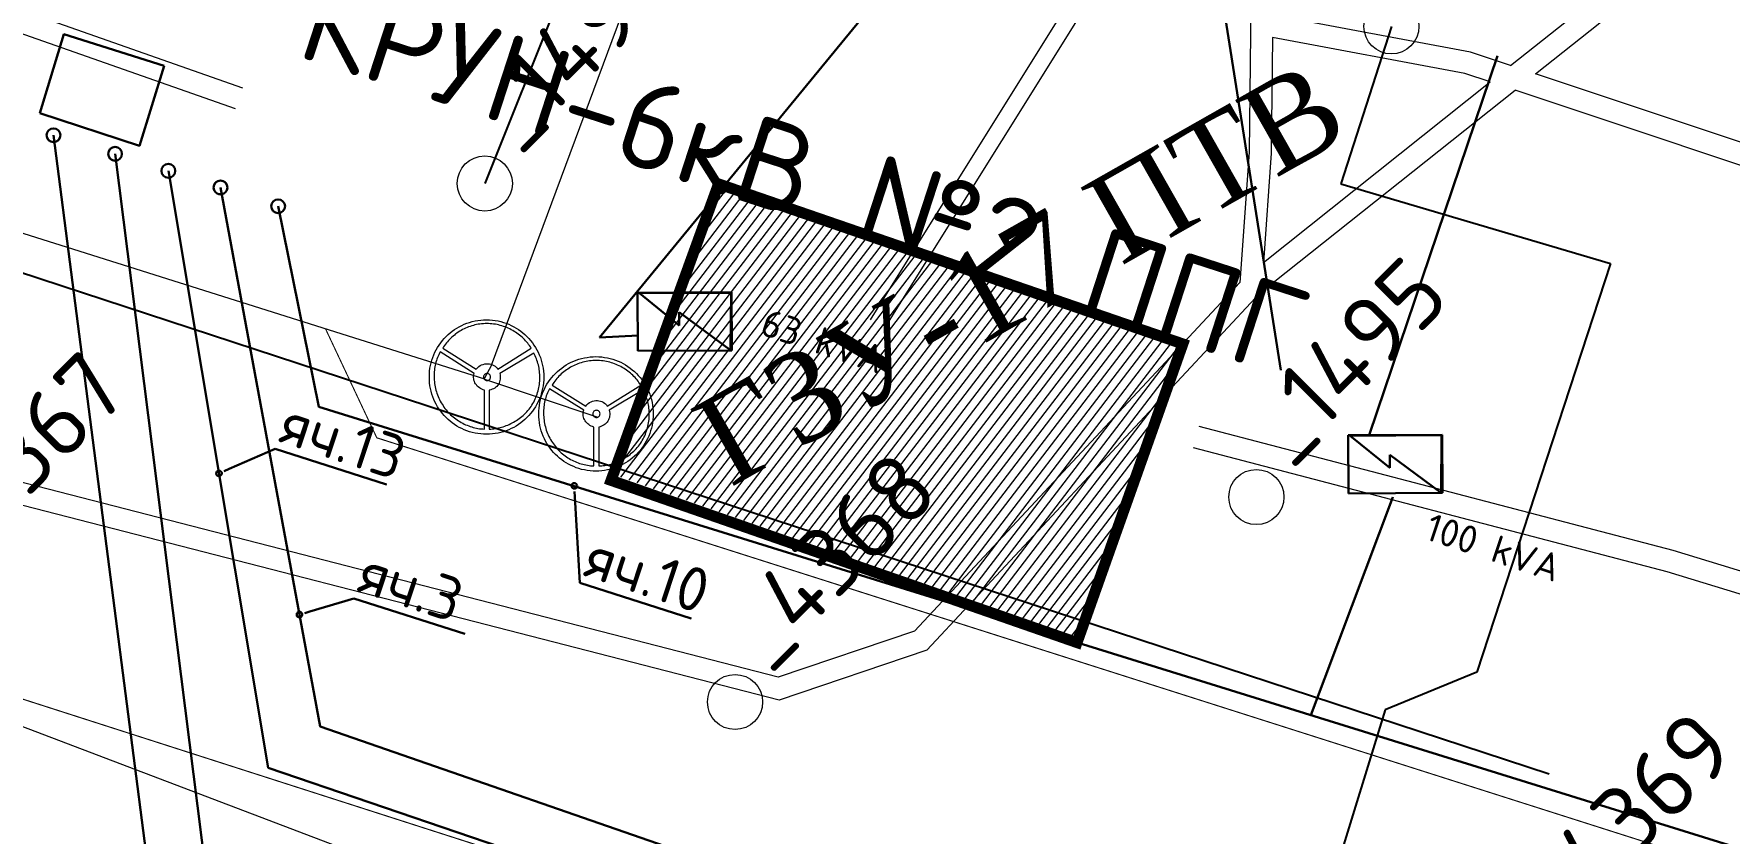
# Model space of a CAD drawing. Header units: millimetres. Extents: x 519 to 9564855, y -810 to 5021775.
# Drawn here: x 9535425 to 9535732.6, y 4998838.5 to 4998983.5 of the extents above; entities that cross this region are included whole.
import ezdxf

# ---------------------------------------------------------------- set-up
doc = ezdxf.new("R2010")
doc.units = ezdxf.units.MM
doc.header["$LTSCALE"] = 2
doc.header["$MEASUREMENT"] = 0
for name, color, linetype in [('COMPOUND', 3, 'Continuous'), ('OilColl&Flowlines', 3, 'Continuous'), ('OLD WELLS(dr.bfr2000)', 24, 'Continuous'), ('ROAD_GROUND', 9, 'Continuous'), ('Скважины на 2015 год', 7, 'Continuous'), ('Сущ. Нефтепровод', 3, 'НЕФТЬ')]:
    doc.layers.add(name, color=color, linetype=linetype)
for name, color, linetype, lineweight in [('SteamInjInfrastructure', 25, 'Continuous', 100), ('Новый водовод', 5, 'g_122_vpr', 30), ('Электро', 1, 'Continuous', 30), ('Электроснаб', 1, 'Continuous', 18), ('Электроснабжене', 1, 'Continuous', 18)]:
    doc.layers.add(name, color=color, linetype=linetype, lineweight=lineweight)
doc.styles.add('92051501$0$STANDARD', font='simplex.shx')
doc.styles.add('Elect', font='isocpeur.ttf')
doc.styles.add('Line_GUGK', font='')
doc.styles.get("Standard").update_dxf_attribs({"font": 'isocpeur.ttf', "width": 0.5})
doc.styles.get('Line_GUGK').set_extended_font_data('Bm431', italic=True)
doc.linetypes.add('g_122_vpr', pattern='A,2,-2,3,-0.6,["Впр",Line_GUGK,S=2,R=0,X=0,Y=-1],-6.4,3,-2,8,-2,8,-2,6', length=45)
doc.linetypes.add('STM_LINE', pattern='A,0.5,-0.2,["S",92051501$0$STANDARD,S=0.1,R=0,X=-0.1,Y=-0.05],-0.05', length=0.75)
doc.linetypes.add('WTR_LINE', pattern='A,0.5,-0.2,["W",92051501$0$STANDARD,S=0.1,R=0,X=-0.1,Y=-0.05],-0.05', length=0.75)
doc.linetypes.add('НЕФТЬ', pattern='A,20,-1.5,[1,MG,S=1,R=0,X=0,Y=-1.3],-3.5', length=25)

msp = doc.modelspace()

# ---------------------------------------------------------------- hatches: boundary and pattern name
at = {"layer": 'Скважины на 2015 год', "linetype": 'ByBlock', "lineweight": 0, "ltscale": 5}
h = msp.add_hatch(dxfattribs=at)
h.set_pattern_fill('ANSI31', color=5, scale=12, angle=7.5725136, style=0)
h.set_pattern_definition([(52.572513574, (751193.7596, -1213805.7003), (-1.19118473032, 0.9116353099), [])])
h.paths.add_polyline_path([(9535530.57543, 4998903.43412), (9535614.54373, 4998873.79825), (9535633.16865, 4998926.56885), (9535549.20035, 4998956.20472)])
h.paths.add_polyline_path([(9535552.02463, 4998891.08226), (9535657.24537, 4998950.78893), (9535640.38517, 4998980.50156), (9535535.16444, 4998920.79489)], flags=9)

# ---------------------------------------------------------------- linework, layer by layer
at = {"color": 5, "linetype": 'WTR_LINE', "lineweight": 0, "ltscale": 20, "const_width": 0.2}
msp.add_lwpolyline([(9536769.45, 4998437.42), (9536673.44, 4998465.42), (9536578.07, 4998495.72), (9536482.23, 4998524.33), (9536386.3, 4998552.62), (9536290.44, 4998581.15), (9536194.88, 4998610.76), (9536099.19, 4998639.91), (9536004.23, 4998671.67), (9535909.25, 4998703.38), (9535814.65, 4998736.46), (9535719.81, 4998768.66), (9535624.2, 4998798.1), (9535528.94, 4998828.78), (9535412.82, 4998866.08), (9535414.24, 4998871.19), (9535344.81, 4998893.18), (9535249.48, 4998923.38), (9535154.26, 4998953.94), (9535059.25, 4998985.18), (9534963.71, 4999014.73), (9534868.6, 4999045.64)], dxfattribs=at)
at = {"layer": 'COMPOUND', "lineweight": 0, "const_width": 2}
msp.add_lwpolyline([(9535633.45718, 4998927.2832), (9535614.2552, 4998873.0839), (9535529.70961, 4998902.51877), (9535549.21157, 4998956.31806), (9535633.45718, 4998927.2832)], dxfattribs=at)
at = {"layer": 'OilColl&Flowlines', "lineweight": 0}
for points in [[(9535508.00149, 4998923.41722), (9535584.85359, 4999130.18261)], [(9535506.78526, 4998920.89249), (9535003.54, 4999079.756)], [(9535507.12389, 4998931.66289), (9535507.12389, 4998931.66289), (9535507.65361, 4998931.65251), (9535508.17295, 4998931.61096), (9535508.69228, 4998931.53825), (9535509.20123, 4998931.45516), (9535509.6998, 4998931.33052), (9535510.18797, 4998931.19549), (9535510.67615, 4998931.02931), (9535511.14355, 4998930.84234), (9535511.60056, 4998930.63461), (9535512.04719, 4998930.4061), (9535512.48343, 4998930.15682), (9535512.90929, 4998929.88677), (9535513.31437, 4998929.59594), (9535513.70907, 4998929.28434), (9535514.08299, 4998928.96235), (9535514.44652, 4998928.61959), (9535514.78928, 4998928.25605), (9535515.12166, 4998927.88213), (9535515.43326, 4998927.48744), (9535515.72409, 4998927.08236), (9535515.99414, 4998926.6565), (9535516.24342, 4998926.22026), (9535516.47193, 4998925.77363), (9535516.69005, 4998925.31661), (9535516.87701, 4998924.83883), (9535517.0432, 4998924.36104), (9535517.17823, 4998923.86247), (9535517.29248, 4998923.36391), (9535517.38596, 4998922.85496), (9535517.45867, 4998922.33563), (9535517.50022, 4998921.80591), (9535517.5106, 4998921.27618), (9535517.5106, 4998921.27618), (9535517.50022, 4998920.73608), (9535517.45867, 4998920.20635), (9535517.38596, 4998919.68702), (9535517.29248, 4998919.17807), (9535517.17823, 4998918.67951), (9535517.0432, 4998918.18094), (9535516.87701, 4998917.69277), (9535516.69005, 4998917.22537), (9535516.47193, 4998916.76835), (9535516.24342, 4998916.32172), (9535515.99414, 4998915.88548), (9535515.72409, 4998915.45963), (9535515.43326, 4998915.05454), (9535515.12166, 4998914.65985), (9535514.78928, 4998914.28593), (9535514.44652, 4998913.92239), (9535514.08299, 4998913.57963), (9535513.70907, 4998913.25764), (9535513.31437, 4998912.94604), (9535512.90929, 4998912.65521), (9535512.48343, 4998912.38516), (9535512.04719, 4998912.13588), (9535511.60056, 4998911.90737), (9535511.14355, 4998911.69964), (9535510.67615, 4998911.51268), (9535510.18797, 4998911.35688), (9535509.6998, 4998911.21146), (9535509.20123, 4998911.09721), (9535508.69228, 4998911.00373), (9535508.17295, 4998910.94141), (9535507.65361, 4998910.89986), (9535507.12389, 4998910.88947), (9535507.12389, 4998910.88947), (9535506.58378, 4998910.89986), (9535506.05406, 4998910.94141), (9535505.53472, 4998911.00373), (9535505.02578, 4998911.09721), (9535504.51683, 4998911.21146), (9535504.02865, 4998911.35688), (9535503.54048, 4998911.51268), (9535503.07307, 4998911.69964), (9535502.60567, 4998911.90737), (9535502.15904, 4998912.13588), (9535501.7228, 4998912.38516), (9535501.30733, 4998912.65521), (9535500.90225, 4998912.94604), (9535500.50756, 4998913.25764), (9535500.13364, 4998913.57963), (9535499.7701, 4998913.92239), (9535499.42734, 4998914.28593), (9535499.09496, 4998914.65985), (9535498.79375, 4998915.05454), (9535498.50292, 4998915.45963), (9535498.23287, 4998915.88548), (9535497.98359, 4998916.32172), (9535497.75508, 4998916.76835), (9535497.54734, 4998917.22537), (9535497.36038, 4998917.69277), (9535497.20458, 4998918.18094), (9535497.05917, 4998918.67951), (9535496.94492, 4998919.17807), (9535496.85143, 4998919.68702), (9535496.78911, 4998920.20635), (9535496.74757, 4998920.73608), (9535496.73718, 4998921.27618), (9535496.73718, 4998921.27618), (9535496.74757, 4998921.80591), (9535496.78911, 4998922.33563), (9535496.85143, 4998922.85496), (9535496.94492, 4998923.36391), (9535497.05917, 4998923.86247), (9535497.20458, 4998924.36104), (9535497.36038, 4998924.83883), (9535497.54734, 4998925.31661), (9535497.75508, 4998925.77363), (9535497.98359, 4998926.22026), (9535498.23287, 4998926.6565), (9535498.50292, 4998927.08236), (9535498.79375, 4998927.48744), (9535499.09496, 4998927.88213), (9535499.42734, 4998928.25605), (9535499.7701, 4998928.61959), (9535500.13364, 4998928.96235), (9535500.50756, 4998929.28434), (9535500.90225, 4998929.59594), (9535501.30733, 4998929.88677), (9535501.7228, 4998930.15682), (9535502.15904, 4998930.4061), (9535502.60567, 4998930.63461), (9535503.07307, 4998930.84234), (9535503.54048, 4998931.02931), (9535504.02865, 4998931.19549), (9535504.51683, 4998931.33052), (9535505.02578, 4998931.45516), (9535505.53472, 4998931.53825), (9535506.05406, 4998931.61096), (9535506.58378, 4998931.65251), (9535507.12389, 4998931.66289)], [(9535505.25428, 4998922.69916), (9535505.25428, 4998922.69916), (9535505.46202, 4998922.94844), (9535505.70091, 4998923.16657), (9535505.96058, 4998923.34314), (9535506.22025, 4998923.47817), (9535506.50069, 4998923.57165), (9535506.79152, 4998923.64435), (9535507.08234, 4998923.67551), (9535507.37317, 4998923.67551), (9535507.65361, 4998923.64435), (9535507.93405, 4998923.58203), (9535508.19372, 4998923.49894), (9535508.43262, 4998923.38469), (9535508.66112, 4998923.24966), (9535508.84809, 4998923.08347), (9535509.01427, 4998922.9069), (9535509.1493, 4998922.69916), (9535515.23591, 4998926.51109), (9535515.23591, 4998926.51109), (9535515.0905, 4998926.74998), (9535514.92431, 4998926.97849), (9535514.75812, 4998927.207), (9535514.58155, 4998927.4355), (9535514.39459, 4998927.65362), (9535514.20763, 4998927.87175), (9535513.99989, 4998928.07948), (9535513.79216, 4998928.28721), (9535513.57404, 4998928.48456), (9535513.35592, 4998928.68191), (9535513.11702, 4998928.86887), (9535512.87813, 4998929.04544), (9535512.63923, 4998929.22202), (9535512.38995, 4998929.3882), (9535512.13029, 4998929.55439), (9535511.87062, 4998929.69981), (9535511.60056, 4998929.84522), (9535511.33051, 4998929.99063), (9535511.05007, 4998930.11527), (9535510.76963, 4998930.23992), (9535510.48919, 4998930.35417), (9535510.19836, 4998930.45804), (9535509.90753, 4998930.55152), (9535509.6167, 4998930.63461), (9535509.31549, 4998930.7177), (9535509.01427, 4998930.78002), (9535508.71306, 4998930.84234), (9535508.40146, 4998930.89428), (9535508.10024, 4998930.92544), (9535507.78864, 4998930.9566), (9535507.47704, 4998930.96698), (9535507.16544, 4998930.97737), (9535507.16544, 4998930.97737), (9535506.85384, 4998930.96698), (9535506.54224, 4998930.9566), (9535506.23063, 4998930.92544), (9535505.91903, 4998930.89428), (9535505.61782, 4998930.84234), (9535505.3166, 4998930.79041), (9535505.01539, 4998930.72809), (9535504.72456, 4998930.65538), (9535504.42335, 4998930.5619), (9535504.14291, 4998930.46842), (9535503.85208, 4998930.37494), (9535503.57164, 4998930.26069), (9535503.30158, 4998930.13605), (9535503.03153, 4998930.01141), (9535502.76147, 4998929.87638), (9535502.50181, 4998929.73097), (9535502.24214, 4998929.58555), (9535501.99286, 4998929.41937), (9535501.74358, 4998929.25318), (9535501.50468, 4998929.08699), (9535501.27617, 4998928.90003), (9535501.04767, 4998928.71307), (9535500.82954, 4998928.52611), (9535500.61142, 4998928.31837), (9535500.40369, 4998928.11064), (9535500.20634, 4998927.90291), (9535500.01938, 4998927.68478), (9535499.83242, 4998927.45628), (9535499.65585, 4998927.22777), (9535499.47927, 4998926.99926), (9535499.32347, 4998926.76037), (9535499.16767, 4998926.51109), (9535505.25428, 4998922.69916)], [(9535506.71881, 4998918.88724), (9535506.71881, 4998918.88724), (9535506.47992, 4998918.97033), (9535506.25141, 4998919.06381), (9535506.0229, 4998919.18846), (9535505.81517, 4998919.32348), (9535505.61782, 4998919.47928), (9535505.44124, 4998919.64547), (9535505.27506, 4998919.83243), (9535505.14003, 4998920.02978), (9535505.01539, 4998920.23751), (9535504.91152, 4998920.45563), (9535504.83882, 4998920.68414), (9535504.78688, 4998920.92304), (9535504.76611, 4998921.17232), (9535504.77649, 4998921.4216), (9535504.81804, 4998921.67088), (9535504.89075, 4998921.93055), (9535498.68988, 4998925.82556), (9535498.68988, 4998925.82556), (9535498.55486, 4998925.57628), (9535498.43021, 4998925.327), (9535498.31596, 4998925.06733), (9535498.21209, 4998924.80767), (9535498.10823, 4998924.53761), (9535498.01475, 4998924.25717), (9535497.93165, 4998923.98712), (9535497.85895, 4998923.69629), (9535497.79663, 4998923.41585), (9535497.74469, 4998923.12502), (9535497.69276, 4998922.83419), (9535497.6616, 4998922.54336), (9535497.63044, 4998922.24215), (9535497.60966, 4998921.94093), (9535497.59928, 4998921.63972), (9535497.59928, 4998921.3385), (9535497.60966, 4998921.03729), (9535497.63044, 4998920.73608), (9535497.65121, 4998920.42447), (9535497.69276, 4998920.12326), (9535497.73431, 4998919.82204), (9535497.79663, 4998919.52083), (9535497.85895, 4998919.21962), (9535497.93165, 4998918.9184), (9535498.01475, 4998918.61719), (9535498.10823, 4998918.32636), (9535498.21209, 4998918.03553), (9535498.32635, 4998917.7447), (9535498.45099, 4998917.45387), (9535498.58602, 4998917.17343), (9535498.73143, 4998916.89299), (9535498.88723, 4998916.61255), (9535498.88723, 4998916.61255), (9535499.04303, 4998916.3425), (9535499.2196, 4998916.08283), (9535499.38579, 4998915.82316), (9535499.57275, 4998915.57388), (9535499.7701, 4998915.33499), (9535499.96745, 4998915.09609), (9535500.1648, 4998914.86758), (9535500.38292, 4998914.64946), (9535500.59065, 4998914.44173), (9535500.81916, 4998914.23399), (9535501.04767, 4998914.03665), (9535501.28656, 4998913.84969), (9535501.52545, 4998913.66273), (9535501.76435, 4998913.49654), (9535502.01363, 4998913.33035), (9535502.2733, 4998913.17455), (9535502.52258, 4998913.01875), (9535502.79263, 4998912.88372), (9535503.0523, 4998912.74869), (9535503.32236, 4998912.62405), (9535503.59241, 4998912.5098), (9535503.87285, 4998912.40593), (9535504.14291, 4998912.30207), (9535504.42335, 4998912.21897), (9535504.71417, 4998912.13588), (9535504.99462, 4998912.06317), (9535505.27506, 4998912.00085), (9535505.56588, 4998911.94892), (9535505.85671, 4998911.89698), (9535506.13715, 4998911.86582), (9535506.42798, 4998911.84505), (9535506.71881, 4998911.82428), (9535506.71881, 4998918.88724)], [(9535508.00149, 4998923.41722), (9535506.66908, 4998920.92917)], [(9535509.51283, 4998921.93055), (9535509.51283, 4998921.93055), (9535509.57516, 4998921.66049), (9535509.60632, 4998921.39044), (9535509.60632, 4998921.13077), (9535509.58554, 4998920.88149), (9535509.544, 4998920.63221), (9535509.48167, 4998920.39331), (9535509.38819, 4998920.17519), (9535509.28433, 4998919.96746), (9535509.1493, 4998919.77011), (9535508.98311, 4998919.58315), (9535508.80654, 4998919.42735), (9535508.60919, 4998919.27155), (9535508.39107, 4998919.14691), (9535508.15218, 4998919.04304), (9535507.89251, 4998918.94956), (9535507.61207, 4998918.88724), (9535507.61207, 4998911.82428), (9535507.61207, 4998911.82428), (9535507.89251, 4998911.83466), (9535508.17295, 4998911.85544), (9535508.45339, 4998911.8866), (9535508.73383, 4998911.92814), (9535509.01427, 4998911.98008), (9535509.29471, 4998912.03201), (9535509.57516, 4998912.10472), (9535509.8556, 4998912.17743), (9535510.13604, 4998912.26052), (9535510.41648, 4998912.354), (9535510.69692, 4998912.45787), (9535510.96697, 4998912.56173), (9535511.23703, 4998912.68637), (9535511.50708, 4998912.81101), (9535511.77714, 4998912.94604), (9535512.03681, 4998913.09146), (9535512.29647, 4998913.23687), (9535512.55614, 4998913.40306), (9535512.80542, 4998913.56924), (9535513.0547, 4998913.74582), (9535513.2936, 4998913.92239), (9535513.53249, 4998914.11974), (9535513.761, 4998914.31709), (9535513.98951, 4998914.52482), (9535514.20763, 4998914.73256), (9535514.41536, 4998914.96106), (9535514.6231, 4998915.18957), (9535514.82044, 4998915.42847), (9535515.0074, 4998915.66736), (9535515.19437, 4998915.91664), (9535515.36055, 4998916.17631), (9535515.52674, 4998916.44636), (9535515.52674, 4998916.44636), (9535515.68254, 4998916.7268), (9535515.82795, 4998917.00725), (9535515.96298, 4998917.29807), (9535516.08762, 4998917.57852), (9535516.19149, 4998917.86934), (9535516.29536, 4998918.17056), (9535516.38884, 4998918.46139), (9535516.47193, 4998918.75221), (9535516.54464, 4998919.05343), (9535516.61734, 4998919.35464), (9535516.66928, 4998919.64547), (9535516.71083, 4998919.94669), (9535516.74199, 4998920.2479), (9535516.77315, 4998920.54911), (9535516.78353, 4998920.83994), (9535516.79392, 4998921.14116), (9535516.79392, 4998921.44237), (9535516.77315, 4998921.7332), (9535516.75237, 4998922.02403), (9535516.72121, 4998922.32524), (9535516.69005, 4998922.61607), (9535516.63812, 4998922.89651), (9535516.58618, 4998923.18734), (9535516.51348, 4998923.46778), (9535516.44077, 4998923.74822), (9535516.35768, 4998924.02866), (9535516.2642, 4998924.3091), (9535516.17072, 4998924.57916), (9535516.05646, 4998924.83883), (9535515.94221, 4998925.10888), (9535515.81757, 4998925.36855), (9535515.68254, 4998925.61783), (9535509.51283, 4998921.93055)], [(9535526.97613, 4998924.9727), (9535526.97613, 4998924.9727), (9535527.50586, 4998924.96231), (9535528.02519, 4998924.92077), (9535528.54453, 4998924.84806), (9535529.05348, 4998924.76497), (9535529.55204, 4998924.64033), (9535530.04021, 4998924.5053), (9535530.52839, 4998924.33911), (9535530.99579, 4998924.15215), (9535531.45281, 4998923.94442), (9535531.89944, 4998923.71591), (9535532.33568, 4998923.46663), (9535532.76153, 4998923.19657), (9535533.16661, 4998922.90575), (9535533.56131, 4998922.59414), (9535533.93523, 4998922.27216), (9535534.29877, 4998921.92939), (9535534.64153, 4998921.56586), (9535534.9739, 4998921.19194), (9535535.2855, 4998920.79724), (9535535.57633, 4998920.39216), (9535535.84639, 4998919.96631), (9535536.09567, 4998919.53006), (9535536.32417, 4998919.08344), (9535536.5423, 4998918.62642), (9535536.72926, 4998918.14863), (9535536.89544, 4998917.67084), (9535537.03047, 4998917.17228), (9535537.14472, 4998916.67372), (9535537.2382, 4998916.16477), (9535537.31091, 4998915.64543), (9535537.35246, 4998915.11571), (9535537.36285, 4998914.58599), (9535537.36285, 4998914.58599), (9535537.35246, 4998914.04588), (9535537.31091, 4998913.51616), (9535537.2382, 4998912.99682), (9535537.14472, 4998912.48787), (9535537.03047, 4998911.98931), (9535536.89544, 4998911.49075), (9535536.72926, 4998911.00258), (9535536.5423, 4998910.53517), (9535536.32417, 4998910.07816), (9535536.09567, 4998909.63153), (9535535.84639, 4998909.19529), (9535535.57633, 4998908.76943), (9535535.2855, 4998908.36435), (9535534.9739, 4998907.96966), (9535534.64153, 4998907.59573), (9535534.29877, 4998907.2322), (9535533.93523, 4998906.88944), (9535533.56131, 4998906.56745), (9535533.16661, 4998906.25585), (9535532.76153, 4998905.96502), (9535532.33568, 4998905.69497), (9535531.89944, 4998905.44569), (9535531.45281, 4998905.21718), (9535530.99579, 4998905.00944), (9535530.52839, 4998904.82248), (9535530.04021, 4998904.66668), (9535529.55204, 4998904.52127), (9535529.05348, 4998904.40701), (9535528.54453, 4998904.31353), (9535528.02519, 4998904.25121), (9535527.50586, 4998904.20967), (9535526.97613, 4998904.19928), (9535526.97613, 4998904.19928), (9535526.43603, 4998904.20967), (9535525.9063, 4998904.25121), (9535525.38697, 4998904.31353), (9535524.87802, 4998904.40701), (9535524.36907, 4998904.52127), (9535523.8809, 4998904.66668), (9535523.39272, 4998904.82248), (9535522.92532, 4998905.00944), (9535522.45792, 4998905.21718), (9535522.01129, 4998905.44569), (9535521.57505, 4998905.69497), (9535521.15958, 4998905.96502), (9535520.7545, 4998906.25585), (9535520.3598, 4998906.56745), (9535519.98588, 4998906.88944), (9535519.62234, 4998907.2322), (9535519.27958, 4998907.59573), (9535518.94721, 4998907.96966), (9535518.64599, 4998908.36435), (9535518.35517, 4998908.76943), (9535518.08511, 4998909.19529), (9535517.83583, 4998909.63153), (9535517.60732, 4998910.07816), (9535517.39959, 4998910.53517), (9535517.21263, 4998911.00258), (9535517.05683, 4998911.49075), (9535516.91141, 4998911.98931), (9535516.79716, 4998912.48787), (9535516.70368, 4998912.99682), (9535516.64136, 4998913.51616), (9535516.59981, 4998914.04588), (9535516.58942, 4998914.58599), (9535516.58942, 4998914.58599), (9535516.59981, 4998915.11571), (9535516.64136, 4998915.64543), (9535516.70368, 4998916.16477), (9535516.79716, 4998916.67372), (9535516.91141, 4998917.17228), (9535517.05683, 4998917.67084), (9535517.21263, 4998918.14863), (9535517.39959, 4998918.62642), (9535517.60732, 4998919.08344), (9535517.83583, 4998919.53006), (9535518.08511, 4998919.96631), (9535518.35517, 4998920.39216), (9535518.64599, 4998920.79724), (9535518.94721, 4998921.19194), (9535519.27958, 4998921.56586), (9535519.62234, 4998921.92939), (9535519.98588, 4998922.27216), (9535520.3598, 4998922.59414), (9535520.7545, 4998922.90575), (9535521.15958, 4998923.19657), (9535521.57505, 4998923.46663), (9535522.01129, 4998923.71591), (9535522.45792, 4998923.94442), (9535522.92532, 4998924.15215), (9535523.39272, 4998924.33911), (9535523.8809, 4998924.5053), (9535524.36907, 4998924.64033), (9535524.87802, 4998924.76497), (9535525.38697, 4998924.84806), (9535525.9063, 4998924.92077), (9535526.43603, 4998924.96231), (9535526.97613, 4998924.9727)], [(9535525.10653, 4998916.00897), (9535525.10653, 4998916.00897), (9535525.31426, 4998916.25825), (9535525.55316, 4998916.47637), (9535525.81282, 4998916.65295), (9535526.07249, 4998916.78797), (9535526.35293, 4998916.88145), (9535526.64376, 4998916.95416), (9535526.93459, 4998916.98532), (9535527.22542, 4998916.98532), (9535527.50586, 4998916.95416), (9535527.7863, 4998916.89184), (9535528.04597, 4998916.80875), (9535528.28486, 4998916.69449), (9535528.51337, 4998916.55947), (9535528.70033, 4998916.39328), (9535528.86652, 4998916.2167), (9535529.00154, 4998916.00897), (9535535.08816, 4998919.82089), (9535535.08816, 4998919.82089), (9535534.94274, 4998920.05979), (9535534.77655, 4998920.28829), (9535534.61037, 4998920.5168), (9535534.43379, 4998920.74531), (9535534.24683, 4998920.96343), (9535534.05987, 4998921.18155), (9535533.85214, 4998921.38929), (9535533.6444, 4998921.59702), (9535533.42628, 4998921.79437), (9535533.20816, 4998921.99172), (9535532.96927, 4998922.17868), (9535532.73037, 4998922.35525), (9535532.49148, 4998922.53182), (9535532.2422, 4998922.69801), (9535531.98253, 4998922.8642), (9535531.72286, 4998923.00961), (9535531.45281, 4998923.15503), (9535531.18275, 4998923.30044), (9535530.90231, 4998923.42508), (9535530.62187, 4998923.54972), (9535530.34143, 4998923.66398), (9535530.0506, 4998923.76784), (9535529.75977, 4998923.86132), (9535529.46895, 4998923.94442), (9535529.16773, 4998924.02751), (9535528.86652, 4998924.08983), (9535528.5653, 4998924.15215), (9535528.2537, 4998924.20408), (9535527.95249, 4998924.23524), (9535527.64088, 4998924.2664), (9535527.32928, 4998924.27679), (9535527.01768, 4998924.28718), (9535527.01768, 4998924.28718), (9535526.70608, 4998924.27679), (9535526.39448, 4998924.2664), (9535526.08288, 4998924.23524), (9535525.77128, 4998924.20408), (9535525.47006, 4998924.15215), (9535525.16885, 4998924.10022), (9535524.86763, 4998924.0379), (9535524.5768, 4998923.96519), (9535524.27559, 4998923.87171), (9535523.99515, 4998923.77823), (9535523.70432, 4998923.68475), (9535523.42388, 4998923.5705), (9535523.15383, 4998923.44585), (9535522.88377, 4998923.32121), (9535522.61372, 4998923.18619), (9535522.35405, 4998923.04077), (9535522.09438, 4998922.89536), (9535521.8451, 4998922.72917), (9535521.59582, 4998922.56298), (9535521.35692, 4998922.3968), (9535521.12842, 4998922.20984), (9535520.89991, 4998922.02288), (9535520.68179, 4998921.83591), (9535520.46367, 4998921.62818), (9535520.25593, 4998921.42045), (9535520.05859, 4998921.21271), (9535519.87162, 4998920.99459), (9535519.68466, 4998920.76608), (9535519.50809, 4998920.53758), (9535519.33152, 4998920.30907), (9535519.17572, 4998920.07017), (9535519.01991, 4998919.82089), (9535525.10653, 4998916.00897)], [(9535507.20699, 4998921.93055), (9535507.20699, 4998921.93055), (9535507.07196, 4998921.92016), (9535506.94732, 4998921.87861), (9535506.84345, 4998921.81629), (9535506.73958, 4998921.74359), (9535506.66688, 4998921.63972), (9535506.60456, 4998921.53585), (9535506.56301, 4998921.41121), (9535506.55262, 4998921.27618), (9535506.55262, 4998921.27618), (9535506.56301, 4998921.14116), (9535506.60456, 4998921.0269), (9535506.66688, 4998920.91265), (9535506.73958, 4998920.81917), (9535506.84345, 4998920.73608), (9535506.94732, 4998920.68414), (9535507.07196, 4998920.64259), (9535507.20699, 4998920.63221), (9535507.20699, 4998920.63221), (9535507.34201, 4998920.64259), (9535507.45627, 4998920.68414), (9535507.57052, 4998920.73608), (9535507.664, 4998920.81917), (9535507.74709, 4998920.91265), (9535507.79903, 4998921.0269), (9535507.84057, 4998921.14116), (9535507.85096, 4998921.27618), (9535507.85096, 4998921.27618), (9535507.84057, 4998921.41121), (9535507.79903, 4998921.53585), (9535507.74709, 4998921.63972), (9535507.664, 4998921.74359), (9535507.57052, 4998921.81629), (9535507.45627, 4998921.87861), (9535507.34201, 4998921.92016), (9535507.20699, 4998921.93055)], [(9535506.742, 4998920.907), (9535527.152, 4998914.06)], [(9535526.57105, 4998912.19705), (9535526.57105, 4998912.19705), (9535526.33216, 4998912.28014), (9535526.10365, 4998912.37362), (9535525.87514, 4998912.49826), (9535525.66741, 4998912.63329), (9535525.47006, 4998912.78909), (9535525.29349, 4998912.95528), (9535525.1273, 4998913.14224), (9535524.99227, 4998913.33959), (9535524.86763, 4998913.54732), (9535524.76377, 4998913.76544), (9535524.69106, 4998913.99395), (9535524.63913, 4998914.23284), (9535524.61835, 4998914.48212), (9535524.62874, 4998914.7314), (9535524.67029, 4998914.98069), (9535524.74299, 4998915.24035), (9535518.54213, 4998919.13537), (9535518.54213, 4998919.13537), (9535518.4071, 4998918.88609), (9535518.28246, 4998918.63681), (9535518.1682, 4998918.37714), (9535518.06434, 4998918.11747), (9535517.96047, 4998917.84742), (9535517.86699, 4998917.56698), (9535517.7839, 4998917.29692), (9535517.71119, 4998917.00609), (9535517.64887, 4998916.72565), (9535517.59694, 4998916.43482), (9535517.545, 4998916.144), (9535517.51384, 4998915.85317), (9535517.48268, 4998915.55195), (9535517.46191, 4998915.25074), (9535517.45152, 4998914.94953), (9535517.45152, 4998914.64831), (9535517.46191, 4998914.3471), (9535517.48268, 4998914.04588), (9535517.50345, 4998913.73428), (9535517.545, 4998913.43307), (9535517.58655, 4998913.13185), (9535517.64887, 4998912.83064), (9535517.71119, 4998912.52942), (9535517.7839, 4998912.22821), (9535517.86699, 4998911.92699), (9535517.96047, 4998911.63616), (9535518.06434, 4998911.34534), (9535518.17859, 4998911.05451), (9535518.30323, 4998910.76368), (9535518.43826, 4998910.48324), (9535518.58367, 4998910.2028), (9535518.73947, 4998909.92236), (9535518.73947, 4998909.92236), (9535518.89527, 4998909.6523), (9535519.07185, 4998909.39264), (9535519.23804, 4998909.13297), (9535519.425, 4998908.88369), (9535519.62234, 4998908.64479), (9535519.81969, 4998908.4059), (9535520.01704, 4998908.17739), (9535520.23516, 4998907.95927), (9535520.44289, 4998907.75153), (9535520.6714, 4998907.5438), (9535520.89991, 4998907.34645), (9535521.1388, 4998907.15949), (9535521.3777, 4998906.97253), (9535521.61659, 4998906.80634), (9535521.86587, 4998906.64016), (9535522.12554, 4998906.48436), (9535522.37482, 4998906.32856), (9535522.64488, 4998906.19353), (9535522.90454, 4998906.0585), (9535523.1746, 4998905.93386), (9535523.44465, 4998905.81961), (9535523.72509, 4998905.71574), (9535523.99515, 4998905.61187), (9535524.27559, 4998905.52878), (9535524.56642, 4998905.44569), (9535524.84686, 4998905.37298), (9535525.1273, 4998905.31066), (9535525.41813, 4998905.25872), (9535525.70896, 4998905.20679), (9535525.9894, 4998905.17563), (9535526.28023, 4998905.15486), (9535526.57105, 4998905.13408), (9535526.57105, 4998912.19705)], [(9535529.36508, 4998915.24035), (9535529.36508, 4998915.24035), (9535529.4274, 4998914.9703), (9535529.45856, 4998914.70024), (9535529.45856, 4998914.44058), (9535529.43779, 4998914.1913), (9535529.39624, 4998913.94201), (9535529.33392, 4998913.70312), (9535529.24044, 4998913.485), (9535529.13657, 4998913.27726), (9535529.00154, 4998913.07992), (9535528.83536, 4998912.89296), (9535528.65878, 4998912.73716), (9535528.46143, 4998912.58136), (9535528.24331, 4998912.45671), (9535528.00442, 4998912.35285), (9535527.74475, 4998912.25937), (9535527.46431, 4998912.19705), (9535527.46431, 4998905.13408), (9535527.46431, 4998905.13408), (9535527.74475, 4998905.14447), (9535528.02519, 4998905.16524), (9535528.30563, 4998905.1964), (9535528.58608, 4998905.23795), (9535528.86652, 4998905.28988), (9535529.14696, 4998905.34182), (9535529.4274, 4998905.41453), (9535529.70784, 4998905.48723), (9535529.98828, 4998905.57033), (9535530.26872, 4998905.66381), (9535530.54916, 4998905.76767), (9535530.81922, 4998905.87154), (9535531.08927, 4998905.99618), (9535531.35933, 4998906.12082), (9535531.62938, 4998906.25585), (9535531.88905, 4998906.40126), (9535532.14872, 4998906.54668), (9535532.40838, 4998906.71286), (9535532.65767, 4998906.87905), (9535532.90695, 4998907.05563), (9535533.14584, 4998907.2322), (9535533.38474, 4998907.42955), (9535533.61324, 4998907.62689), (9535533.84175, 4998907.83463), (9535534.05987, 4998908.04236), (9535534.26761, 4998908.27087), (9535534.47534, 4998908.49938), (9535534.67269, 4998908.73827), (9535534.85965, 4998908.97717), (9535535.04661, 4998909.22645), (9535535.2128, 4998909.48612), (9535535.37898, 4998909.75617), (9535535.37898, 4998909.75617), (9535535.53478, 4998910.03661), (9535535.6802, 4998910.31705), (9535535.81523, 4998910.60788), (9535535.93987, 4998910.88832), (9535536.04373, 4998911.17915), (9535536.1476, 4998911.48036), (9535536.24108, 4998911.77119), (9535536.32417, 4998912.06202), (9535536.39688, 4998912.36323), (9535536.46959, 4998912.66445), (9535536.52152, 4998912.95528), (9535536.56307, 4998913.25649), (9535536.59423, 4998913.55771), (9535536.62539, 4998913.85892), (9535536.63578, 4998914.14975), (9535536.64616, 4998914.45096), (9535536.64616, 4998914.75218), (9535536.62539, 4998915.04301), (9535536.60462, 4998915.33383), (9535536.57346, 4998915.63505), (9535536.5423, 4998915.92588), (9535536.49036, 4998916.20632), (9535536.43843, 4998916.49715), (9535536.36572, 4998916.77759), (9535536.29301, 4998917.05803), (9535536.20992, 4998917.33847), (9535536.11644, 4998917.61891), (9535536.02296, 4998917.88896), (9535535.90871, 4998918.14863), (9535535.79445, 4998918.41869), (9535535.66981, 4998918.67835), (9535535.53478, 4998918.92764), (9535529.36508, 4998915.24035)], [(9535527.05923, 4998915.24035), (9535527.05923, 4998915.24035), (9535526.9242, 4998915.22997), (9535526.79956, 4998915.18842), (9535526.69569, 4998915.1261), (9535526.59183, 4998915.05339), (9535526.51912, 4998914.94953), (9535526.4568, 4998914.84566), (9535526.41525, 4998914.72102), (9535526.40487, 4998914.58599), (9535526.40487, 4998914.58599), (9535526.41525, 4998914.45096), (9535526.4568, 4998914.33671), (9535526.51912, 4998914.22246), (9535526.59183, 4998914.12898), (9535526.69569, 4998914.04588), (9535526.79956, 4998913.99395), (9535526.9242, 4998913.9524), (9535527.05923, 4998913.94201), (9535527.05923, 4998913.94201), (9535527.19426, 4998913.9524), (9535527.30851, 4998913.99395), (9535527.42276, 4998914.04588), (9535527.51624, 4998914.12898), (9535527.59934, 4998914.22246), (9535527.65127, 4998914.33671), (9535527.69282, 4998914.45096), (9535527.7032, 4998914.58599), (9535527.7032, 4998914.58599), (9535527.69282, 4998914.72102), (9535527.65127, 4998914.84566), (9535527.59934, 4998914.94953), (9535527.51624, 4998915.05339), (9535527.42276, 4998915.1261), (9535527.30851, 4998915.18842), (9535527.19426, 4998915.22997), (9535527.05923, 4998915.24035)]]:
    msp.add_lwpolyline(points, dxfattribs=at)
at = {"layer": 'OilColl&Flowlines', "lineweight": 0, "ltscale": 50, "const_width": 0.2}
msp.add_lwpolyline([(9535792.34994, 4998754.93432), (9535768.27694, 4998820.66476), (9535487.2065, 4998910.2438), (9535477.8638, 4998930.10062)], dxfattribs=at)
at = {"layer": 'OLD WELLS(dr.bfr2000)', "lineweight": 0}
for centre in [(9535671.3, 4998984.9), (9535506.8, 4998956.4), (9535646.8, 4998899.5), (9535552.2, 4998862.3)]:
    msp.add_circle(centre, 5, dxfattribs=at)
at = {"layer": 'ROAD_GROUND', "lineweight": 0}
for points in [[(9535462.88346, 4998973.70817), (9535308.81316, 4999027.91413), (9535001.51332, 4999123.13877)], [(9535461.55593, 4998969.93489), (9535307.55696, 4999024.11575), (9535000.32936, 4999119.31801)], [(9535646.26867, 4999031.9734), (9535645.50517, 4998962.07505), (9535643.78342, 4998938.40923), (9535584.75288, 4998875.15023), (9535560.02973, 4998866.81422), (9535395.32659, 4998909.18646), (9535292.11457, 4998938.40923), (9535270.71023, 4998959.90055), (9535202.82844, 4998984.68291), (9535142.41937, 4999010.89779), (9535110.37594, 4999024.65244), (9535074.8229, 4999031.47873), (9534975.92394, 4999045.15473)], [(9535647.49697, 4998936.52583), (9535586.98815, 4998871.68266), (9535560.18282, 4998862.64459), (9535394.23689, 4998905.33775), (9535290.0185, 4998934.84546), (9535268.5034, 4998956.44799), (9535201.34508, 4998980.96622), (9535140.83429, 4999007.22524), (9535109.19626, 4999020.80588), (9535074.17138, 4999027.53076), (9534975.37602, 4999041.19243)], [(9535640.40722, 4999033.65487), (9535576.737, 4998931.655)], [(9535643.40662, 4999032.79443), (9535579.28189, 4998930.06644)], [(9535692.93236, 4998977.78644), (9535730.62397, 4999007.77444)], [(9535697.45964, 4998976.27686), (9535735.34603, 4999006.41982)], [(9535692.93236, 4998977.78644), (9535685.62578, 4998980.22276), (9535649.77723, 4998986.96054)], [(9535649.73286, 4998982.89884), (9535649.50358, 4998961.90792), (9535648.06153, 4998942.08656)], [(9535689.19782, 4998974.81519), (9535684.61905, 4998976.34194), (9535649.73286, 4998982.89884)], [(9536550.68935, 4998698.67657), (9536517.14351, 4998714.05618), (9536449.32948, 4998730.99886), (9536389.88939, 4998748.93158), (9536328.89098, 4998772.1192), (9536276.37587, 4998793.86126), (9536234.47213, 4998810.56642), (9536177.53344, 4998820.733), (9536129.81305, 4998844.1662), (9536002.44911, 4998872.74853), (9535936.11277, 4998896.69996), (9535697.45964, 4998976.27686)], [(9535647.49697, 4998936.52583), (9535693.7251, 4998973.3056)], [(9535648.06153, 4998942.08656), (9535689.19782, 4998974.81519)], [(9536549.02233, 4998695.04049), (9536515.81387, 4998710.26542), (9536448.26641, 4998727.1415), (9536388.59947, 4998745.14267), (9536327.41494, 4998768.40104), (9536274.89461, 4998790.14563), (9536233.36867, 4998806.70018), (9536176.27589, 4998816.89428), (9536128.47507, 4998840.36698), (9536001.32751, 4998868.90075), (9535934.84749, 4998892.90535), (9535693.7251, 4998973.3056)], [(9536182.29602, 4998742.13615), (9536100.77349, 4998773.77933), (9536045.68013, 4998792.13204), (9535992.62721, 4998807.42603), (9535925.29081, 4998832.916), (9535865.09628, 4998846.17073), (9535722.41464, 4998889.79375), (9535636.41831, 4998912.30223)], [(9536180.84862, 4998738.4072), (9536099.41689, 4998770.01513), (9536044.49355, 4998788.31122), (9535991.36307, 4998803.62756), (9535924.14664, 4998829.07212), (9535864.07981, 4998842.29872), (9535721.32302, 4998885.94473), (9535635.40548, 4998908.43258)]]:
    msp.add_lwpolyline(points, dxfattribs=at)
at = {"layer": 'SteamInjInfrastructure', "color": 6, "linetype": 'STM_LINE', "lineweight": 0, "ltscale": 15}
msp.add_line((9535516.09845, 4998822.42182, 0), (9535372.90044, 4998876.82705, 0), dxfattribs=at)
at = {"layer": 'Новый водовод', "linetype": 'ByBlock', "lineweight": 25}
for p, q in [((9534890.19479, 4999115.0173), (9535699.90811, 4998849.24147)), ((9535671.3, 4998984.9), (9535662.12276, 4998956.33817)), ((9535662.12276, 4998956.33817), (9535711.03209, 4998941.88558)), ((9535711.03209, 4998941.88558), (9535686.81078, 4998867.74161)), ((9535686.81078, 4998867.74161), (9535670.18095, 4998860.85331)), ((9535670.18095, 4998860.85331), (9535648.54946, 4998790.60237))]:
    msp.add_line(p, q, dxfattribs=at)
at = {"layer": 'Сущ. Нефтепровод', "linetype": 'ByBlock', "lineweight": 25}
msp.add_line((9535532.57441, 4999020.82895), (9535506.8, 4998956.4), dxfattribs=at)
at = {"layer": 'Электро', "ltscale": 0.05}
for p, q in [((9535651.25998, 4998922.53049), (9535637.95184, 4999007.09327)), ((9535527.62868, 4998928.43705, 0), (9535577.15111, 4998988.78741, 0))]:
    msp.add_line(p, q, dxfattribs=at)
at = {"layer": 'Электро', "ltscale": 25}
for p, q in [((9535430.42951, 4998983.48943), (9535426.03951, 4998969.16943)), ((9535448.61951, 4998977.75943), (9535430.42951, 4998983.48943)), ((9535444.14951, 4998963.23943), (9535448.61951, 4998977.75943)), ((9535426.03951, 4998969.16943), (9535444.14951, 4998963.23943)), ((9535460.39713, 4998904.59064, 11.22693), (9535468.76959, 4998908.21557, 11.22693)), ((9535468.76959, 4998908.21557, 11.22693), (9535488.93681, 4998901.77941, 11.22693)), ((9535523.15601, 4998899.52178, 11.22693), (9535524.05717, 4998883.90122, 11.22693)), ((9535524.05717, 4998883.90122, 11.22693), (9535544.2244, 4998877.46506, 11.22693)), ((9535475.08145, 4998878.73297, 11.22693), (9535483.01516, 4998881.09, 11.22693)), ((9535483.01516, 4998881.09, 11.22693), (9535503.18238, 4998874.65384, 11.22693))]:
    msp.add_line(p, q, dxfattribs=at)
at = {"layer": 'Электро'}
for p, q in [((9535667.32876, 4998910.88556, -0.00006), (9535690.52588, 4998979.54866, -0.00006)), ((9535466.43107, 4998671.17871, -24.49033), (9535428.53951, 4998965.13943)), ((9535476.63763, 4998669.76363, -26.51927), (9535439.71951, 4998961.77943)), ((9535467.50626, 4998850.32393, -11.98212), (9535449.37951, 4998958.68943)), ((9535476.923, 4998857.82365, -83.045), (9535458.83951, 4998955.67943)), ((9535476.69167, 4998915.892, -30.98512), (9535469.29951, 4998952.26943)), ((9535534.52132, 4998936.57067, 0), (9535551.56975, 4998936.67501, 0)), ((9535534.58603, 4998925.99832, 0), (9535534.52132, 4998936.57067, 0)), ((9535551.4725, 4998936.57656, 0), (9535534.8769, 4998936.47499, 0)), ((9535534.8769, 4998936.47499, 0), (9535542.08868, 4998930.64776, 0)), ((9535551.39881, 4998926.1341, 0), (9535551.4725, 4998936.57656, 0)), ((9535551.56975, 4998936.67501, 0), (9535551.63446, 4998926.10266, 0)), ((9535542.08868, 4998930.64776, 0), (9535542.07414, 4998933.02299, 0)), ((9535542.07414, 4998933.02299, 0), (9535551.39881, 4998926.1341, 0)), ((9535534.61994, 4998928.80326, 0), (9535527.62868, 4998928.43705, 0)), ((9535551.63446, 4998926.10266, 0), (9535534.58603, 4998925.99832, 0)), ((9535840.27097, 4998802.85008, 0), (9535476.69167, 4998915.892, -30.98512)), ((9535663.45282, 4998910.70745, 0), (9535680.50125, 4998910.81178, 0)), ((9535663.51752, 4998900.1351, 0), (9535663.45282, 4998910.70745, 0)), ((9535680.404, 4998910.71333, 0), (9535663.8084, 4998910.61177, 0)), ((9535663.8084, 4998910.61177, 0), (9535671.02018, 4998904.78454, 0)), ((9535680.33031, 4998900.27087, 0), (9535680.404, 4998910.71333, 0)), ((9535680.50125, 4998910.81178, 0), (9535680.56595, 4998900.23943, 0)), ((9535459.47944, 4998904.19332, 11.22693), (9535460.39713, 4998904.59064, 11.22693)), ((9535671.02018, 4998904.78454, 0), (9535671.00564, 4998907.15977, 0)), ((9535671.00564, 4998907.15977, 0), (9535680.33031, 4998900.27087, 0)), ((9535523.09841, 4998900.52012, 11.22693), (9535523.15601, 4998899.52178, 11.22693)), ((9535671.53867, 4998899.47768, -0.00006), (9535656.69402, 4998859.92251, -0.00006)), ((9535680.56595, 4998900.23943, 0), (9535663.51752, 4998900.1351, 0)), ((9535474.12286, 4998878.44818, 11.22693), (9535475.08145, 4998878.73297, 11.22693)), ((9535633.48598, 4998803.634), (9535476.923, 4998857.82365, -83.045)), ((9535761.11158, 4998750.44963, -0.00006), (9535467.50626, 4998850.32393, -11.98212))]:
    msp.add_line(p, q, dxfattribs=at)
at = {"layer": 'Электро', "ltscale": 25}
for centre, start, end in [((9535428.53951, 4998965.13943), 0, 180), ((9535428.53951, 4998965.13943), 180, 0), ((9535439.71951, 4998961.77943), 0, 180), ((9535439.71951, 4998961.77943), 180, 0)]:
    msp.add_arc(centre, 1.25, start, end, dxfattribs=at)
at = {"layer": 'Электро'}
for centre, start, end in [((9535449.37951, 4998958.68943), 0.0000001, 180.0000001), ((9535449.37951, 4998958.68943), 180.0000001, 0.0000001), ((9535458.83951, 4998955.67943), 0, 179.9999999), ((9535458.83951, 4998955.67943), 179.9999999, 0), ((9535469.29951, 4998952.26943), 0, 180), ((9535469.29951, 4998952.26943), 180, 0)]:
    msp.add_arc(centre, 1.25, start, end, dxfattribs=at)
for centre, major_axis, start_param, end_param in [((9535458.56176, 4998903.79601, 11.22693), (0.4455, 0.227), 6.22053856, 9.362131213), ((9535458.56176, 4998903.79601, 11.22693), (0.4455, 0.227), 3.078945906, 6.22053856), ((9535523.04082, 4998901.51846, 11.22693), (-0.227, 0.4455), -0.413611753, 2.727980901), ((9535523.04082, 4998901.51846, 11.22693), (-0.227, 0.4455), 2.727980901, 5.869573554), ((9535473.16427, 4998878.16339, 11.22693), (-0.227, 0.4455), 4.529935949, 7.671528603), ((9535473.16427, 4998878.16339, 11.22693), (-0.227, 0.4455), 1.388343296, 4.529935949)]:
    msp.add_ellipse(centre, major_axis=major_axis, ratio=1, start_param=start_param, end_param=end_param, dxfattribs=at)
at = {"layer": 'Электроснаб', "color": 1, "lineweight": 0, "ltscale": 0.05}
for p, q in [((9535651.25998, 4998922.53049), (9535637.95184, 4999007.09327)), ((9535527.62868, 4998928.43705, 0), (9535577.15111, 4998988.78741, 0))]:
    msp.add_line(p, q, dxfattribs=at)
at = {"layer": 'Электроснаб', "color": 1, "lineweight": 0, "ltscale": 25}
for p, q in [((9535430.42951, 4998983.48943), (9535426.03951, 4998969.16943)), ((9535448.61951, 4998977.75943), (9535430.42951, 4998983.48943)), ((9535444.14951, 4998963.23943), (9535448.61951, 4998977.75943)), ((9535426.03951, 4998969.16943), (9535444.14951, 4998963.23943)), ((9535460.39713, 4998904.59064, 11.22693), (9535468.76959, 4998908.21557, 11.22693)), ((9535468.76959, 4998908.21557, 11.22693), (9535488.93681, 4998901.77941, 11.22693)), ((9535523.15601, 4998899.52178, 11.22693), (9535524.05717, 4998883.90122, 11.22693)), ((9535524.05717, 4998883.90122, 11.22693), (9535544.2244, 4998877.46506, 11.22693)), ((9535475.08145, 4998878.73297, 11.22693), (9535483.01516, 4998881.09, 11.22693)), ((9535483.01516, 4998881.09, 11.22693), (9535503.18238, 4998874.65384, 11.22693))]:
    msp.add_line(p, q, dxfattribs=at)
at = {"layer": 'Электроснаб', "color": 1, "lineweight": 0}
for p, q in [((9535667.32876, 4998910.88556, -0.00006), (9535690.52588, 4998979.54866, -0.00006)), ((9535534.52132, 4998936.57067, 0), (9535551.56975, 4998936.67501, 0)), ((9535534.58603, 4998925.99832, 0), (9535534.52132, 4998936.57067, 0)), ((9535551.4725, 4998936.57656, 0), (9535534.8769, 4998936.47499, 0)), ((9535534.8769, 4998936.47499, 0), (9535542.08868, 4998930.64776, 0)), ((9535551.39881, 4998926.1341, 0), (9535551.4725, 4998936.57656, 0)), ((9535551.56975, 4998936.67501, 0), (9535551.63446, 4998926.10266, 0)), ((9535542.08868, 4998930.64776, 0), (9535542.07414, 4998933.02299, 0)), ((9535542.07414, 4998933.02299, 0), (9535551.39881, 4998926.1341, 0)), ((9535534.61994, 4998928.80326, 0), (9535527.62868, 4998928.43705, 0)), ((9535551.63446, 4998926.10266, 0), (9535534.58603, 4998925.99832, 0)), ((9535663.45282, 4998910.70745, 0), (9535680.50125, 4998910.81178, 0)), ((9535663.51752, 4998900.1351, 0), (9535663.45282, 4998910.70745, 0)), ((9535680.404, 4998910.71333, 0), (9535663.8084, 4998910.61177, 0)), ((9535663.8084, 4998910.61177, 0), (9535671.02018, 4998904.78454, 0)), ((9535680.33031, 4998900.27087, 0), (9535680.404, 4998910.71333, 0)), ((9535680.50125, 4998910.81178, 0), (9535680.56595, 4998900.23943, 0)), ((9535459.47944, 4998904.19332, 11.22693), (9535460.39713, 4998904.59064, 11.22693)), ((9535671.02018, 4998904.78454, 0), (9535671.00564, 4998907.15977, 0)), ((9535671.00564, 4998907.15977, 0), (9535680.33031, 4998900.27087, 0)), ((9535523.09841, 4998900.52012, 11.22693), (9535523.15601, 4998899.52178, 11.22693)), ((9535671.53867, 4998899.47768, -0.00006), (9535656.69402, 4998859.92251, -0.00006)), ((9535680.56595, 4998900.23943, 0), (9535663.51752, 4998900.1351, 0)), ((9535474.12286, 4998878.44818, 11.22693), (9535475.08145, 4998878.73297, 11.22693))]:
    msp.add_line(p, q, dxfattribs=at)
at = {"layer": 'Электроснаб', "color": 1, "linetype": 'ByBlock', "lineweight": 0}
for p, q in [((9535466.43107, 4998671.17871, -24.49033), (9535428.53951, 4998965.13943)), ((9535476.63763, 4998669.76363, -26.51927), (9535439.71951, 4998961.77943)), ((9535467.50626, 4998850.32393, -11.98212), (9535449.37951, 4998958.68943)), ((9535476.923, 4998857.82365, -83.045), (9535458.83951, 4998955.67943)), ((9535476.69167, 4998915.892, -30.98512), (9535469.29951, 4998952.26943)), ((9535840.27097, 4998802.85008, 0), (9535476.69167, 4998915.892, -30.98512)), ((9535633.48598, 4998803.634), (9535476.923, 4998857.82365, -83.045)), ((9535761.11158, 4998750.44963, -0.00006), (9535467.50626, 4998850.32393, -11.98212))]:
    msp.add_line(p, q, dxfattribs=at)
at = {"layer": 'Электроснаб', "color": 1, "lineweight": 0, "ltscale": 25}
for centre, start, end in [((9535428.53951, 4998965.13943), 0, 180), ((9535428.53951, 4998965.13943), 180, 0), ((9535439.71951, 4998961.77943), 0, 180), ((9535439.71951, 4998961.77943), 180, 0)]:
    msp.add_arc(centre, 1.25, start, end, dxfattribs=at)
at = {"layer": 'Электроснаб', "color": 1, "linetype": 'ByBlock', "lineweight": 0}
for centre, start, end in [((9535449.37951, 4998958.68943), 0.0000001, 180.0000001), ((9535449.37951, 4998958.68943), 180.0000001, 0.0000001), ((9535458.83951, 4998955.67943), 0, 179.9999999), ((9535458.83951, 4998955.67943), 179.9999999, 0), ((9535469.29951, 4998952.26943), 0, 180), ((9535469.29951, 4998952.26943), 180, 0)]:
    msp.add_arc(centre, 1.25, start, end, dxfattribs=at)
at = {"layer": 'Электроснаб', "color": 1, "lineweight": 0}
for centre, major_axis, start_param, end_param in [((9535458.56176, 4998903.79601, 11.22693), (0.4455, 0.227), 6.22053856, 9.362131213), ((9535458.56176, 4998903.79601, 11.22693), (0.4455, 0.227), 3.078945906, 6.22053856), ((9535523.04082, 4998901.51846, 11.22693), (-0.227, 0.4455), -0.413611753, 2.727980901), ((9535523.04082, 4998901.51846, 11.22693), (-0.227, 0.4455), 2.727980901, 5.869573554), ((9535473.16427, 4998878.16339, 11.22693), (-0.227, 0.4455), 4.529935949, 7.671528603), ((9535473.16427, 4998878.16339, 11.22693), (-0.227, 0.4455), 1.388343296, 4.529935949)]:
    msp.add_ellipse(centre, major_axis=major_axis, ratio=1, start_param=start_param, end_param=end_param, dxfattribs=at)
at = {"layer": 'Электроснабжене', "color": 1, "lineweight": 0, "ltscale": 0.05}
for p, q in [((9535651.25998, 4998922.53049), (9535637.95184, 4999007.09327)), ((9535527.62868, 4998928.43705, 0), (9535577.15111, 4998988.78741, 0))]:
    msp.add_line(p, q, dxfattribs=at)
at = {"layer": 'Электроснабжене', "color": 1, "lineweight": 0, "ltscale": 25}
for p, q in [((9535430.42951, 4998983.48943), (9535426.03951, 4998969.16943)), ((9535448.61951, 4998977.75943), (9535430.42951, 4998983.48943)), ((9535444.14951, 4998963.23943), (9535448.61951, 4998977.75943)), ((9535426.03951, 4998969.16943), (9535444.14951, 4998963.23943)), ((9535460.39713, 4998904.59064, 11.22693), (9535468.76959, 4998908.21557, 11.22693)), ((9535468.76959, 4998908.21557, 11.22693), (9535488.93681, 4998901.77941, 11.22693)), ((9535523.15601, 4998899.52178, 11.22693), (9535524.05717, 4998883.90122, 11.22693)), ((9535524.05717, 4998883.90122, 11.22693), (9535544.2244, 4998877.46506, 11.22693)), ((9535475.08145, 4998878.73297, 11.22693), (9535483.01516, 4998881.09, 11.22693)), ((9535483.01516, 4998881.09, 11.22693), (9535503.18238, 4998874.65384, 11.22693))]:
    msp.add_line(p, q, dxfattribs=at)
at = {"layer": 'Электроснабжене', "color": 1, "lineweight": 0}
for p, q in [((9535667.32876, 4998910.88556, -0.00006), (9535690.52588, 4998979.54866, -0.00006)), ((9535534.52132, 4998936.57067, 0), (9535551.56975, 4998936.67501, 0)), ((9535534.58603, 4998925.99832, 0), (9535534.52132, 4998936.57067, 0)), ((9535551.4725, 4998936.57656, 0), (9535534.8769, 4998936.47499, 0)), ((9535534.8769, 4998936.47499, 0), (9535542.08868, 4998930.64776, 0)), ((9535551.39881, 4998926.1341, 0), (9535551.4725, 4998936.57656, 0)), ((9535551.56975, 4998936.67501, 0), (9535551.63446, 4998926.10266, 0)), ((9535542.08868, 4998930.64776, 0), (9535542.07414, 4998933.02299, 0)), ((9535542.07414, 4998933.02299, 0), (9535551.39881, 4998926.1341, 0)), ((9535534.61994, 4998928.80326, 0), (9535527.62868, 4998928.43705, 0)), ((9535551.63446, 4998926.10266, 0), (9535534.58603, 4998925.99832, 0)), ((9535663.45282, 4998910.70745, 0), (9535680.50125, 4998910.81178, 0)), ((9535663.51752, 4998900.1351, 0), (9535663.45282, 4998910.70745, 0)), ((9535680.404, 4998910.71333, 0), (9535663.8084, 4998910.61177, 0)), ((9535663.8084, 4998910.61177, 0), (9535671.02018, 4998904.78454, 0)), ((9535680.33031, 4998900.27087, 0), (9535680.404, 4998910.71333, 0)), ((9535680.50125, 4998910.81178, 0), (9535680.56595, 4998900.23943, 0)), ((9535459.47944, 4998904.19332, 11.22693), (9535460.39713, 4998904.59064, 11.22693)), ((9535671.02018, 4998904.78454, 0), (9535671.00564, 4998907.15977, 0)), ((9535671.00564, 4998907.15977, 0), (9535680.33031, 4998900.27087, 0)), ((9535523.09841, 4998900.52012, 11.22693), (9535523.15601, 4998899.52178, 11.22693)), ((9535671.53867, 4998899.47768, -0.00006), (9535656.69402, 4998859.92251, -0.00006)), ((9535680.56595, 4998900.23943, 0), (9535663.51752, 4998900.1351, 0)), ((9535474.12286, 4998878.44818, 11.22693), (9535475.08145, 4998878.73297, 11.22693))]:
    msp.add_line(p, q, dxfattribs=at)
at = {"layer": 'Электроснабжене', "color": 1, "linetype": 'ByBlock', "lineweight": 0}
for p, q in [((9535466.43107, 4998671.17871, -24.49033), (9535428.53951, 4998965.13943)), ((9535476.63763, 4998669.76363, -26.51927), (9535439.71951, 4998961.77943)), ((9535467.50626, 4998850.32393, -11.98212), (9535449.37951, 4998958.68943)), ((9535476.923, 4998857.82365, -83.045), (9535458.83951, 4998955.67943)), ((9535476.69167, 4998915.892, -30.98512), (9535469.29951, 4998952.26943)), ((9535840.27097, 4998802.85008, 0), (9535476.69167, 4998915.892, -30.98512)), ((9535633.48598, 4998803.634), (9535476.923, 4998857.82365, -83.045)), ((9535761.11158, 4998750.44963, -0.00006), (9535467.50626, 4998850.32393, -11.98212))]:
    msp.add_line(p, q, dxfattribs=at)
at = {"layer": 'Электроснабжене', "color": 1, "lineweight": 0, "ltscale": 25}
for centre, start, end in [((9535428.53951, 4998965.13943), 0, 180), ((9535428.53951, 4998965.13943), 180, 0), ((9535439.71951, 4998961.77943), 0, 180), ((9535439.71951, 4998961.77943), 180, 0)]:
    msp.add_arc(centre, 1.25, start, end, dxfattribs=at)
at = {"layer": 'Электроснабжене', "color": 1, "linetype": 'ByBlock', "lineweight": 0}
for centre, start, end in [((9535449.37951, 4998958.68943), 0.0000001, 180.0000001), ((9535449.37951, 4998958.68943), 180.0000001, 0.0000001), ((9535458.83951, 4998955.67943), 0, 179.9999999), ((9535458.83951, 4998955.67943), 179.9999999, 0), ((9535469.29951, 4998952.26943), 0, 180), ((9535469.29951, 4998952.26943), 180, 0)]:
    msp.add_arc(centre, 1.25, start, end, dxfattribs=at)
at = {"layer": 'Электроснабжене', "color": 1, "lineweight": 0}
for centre, major_axis, start_param, end_param in [((9535458.56176, 4998903.79601, 11.22693), (0.4455, 0.227), 6.22053856, 9.362131213), ((9535458.56176, 4998903.79601, 11.22693), (0.4455, 0.227), 3.078945906, 6.22053856), ((9535523.04082, 4998901.51846, 11.22693), (-0.227, 0.4455), -0.413611753, 2.727980901), ((9535523.04082, 4998901.51846, 11.22693), (-0.227, 0.4455), 2.727980901, 5.869573554), ((9535473.16427, 4998878.16339, 11.22693), (-0.227, 0.4455), 4.529935949, 7.671528603), ((9535473.16427, 4998878.16339, 11.22693), (-0.227, 0.4455), 1.388343296, 4.529935949)]:
    msp.add_ellipse(centre, major_axis=major_axis, ratio=1, start_param=start_param, end_param=end_param, dxfattribs=at)

# ---------------------------------------------------------------- texts
at = {"layer": 'COMPOUND', "color": 0, "lineweight": 0, "insert": (9535530.32166, 4998938.29913, -0.00006), "char_height": 16, "attachment_point": 1, "rotation": 29.5724029, "style": 'Elect'}
msp.add_mtext('{\\fArial|b0|i0|c0|p34;\\P\\fTimes New Roman|b0|i0|c204|p18;ГЗУ-\\fTimes New Roman|b0|i0|c0|p18;17\\fTimes New Roman|b0|i0|c204|p18; ПТВ}', dxfattribs=at)
at = {"layer": 'OLD WELLS(dr.bfr2000)', "lineweight": 0, "style": 'Elect'}
for s, p in [(' _1494', (9535506.8, 4998956.4)), (' _1495', (9535646.8, 4998899.5)), (' _4367', (9535405.5, 4998880.9)), (' _4368', (9535552.2, 4998862.3)), (' _4369', (9535697, 4998815.4))]:
    msp.add_text(s, height=12.5, rotation=44.9999999, dxfattribs=at).set_placement(p)
at = {"layer": 'Электро'}
for s, height, rotation, p in [('КРУН-6кВ №2 ППГ', 16, 342, (9535472.13944, 4998979.649, -23.96425)), ('100 kVA', 5, 341.691556, (9535677.08888, 4998891.92165, -0.00006))]:
    msp.add_text(s, height=height, rotation=rotation, dxfattribs=at).set_placement(p)
at = {"layer": 'Электро', "ltscale": 0.05}
msp.add_text('63 kVA', height=5, rotation=341.691556, dxfattribs=at).set_placement((9535556.48869, 4998929.03714, -0.00006))
at = {"layer": 'Электро', "ltscale": 25}
for s, p in [('яч.13', (9535469.0769, 4998909.61512, 3.17655)), ('яч.10', (9535524.36449, 4998885.30078, 3.17655)), ('яч.3', (9535483.32247, 4998882.48956, 3.17655))]:
    msp.add_text(s, height=8, rotation=341.6915561, dxfattribs=at).set_placement(p)
at = {"layer": 'Электроснаб', "color": 1, "lineweight": 0, "ltscale": 0.05}
msp.add_text('63 kVA', height=5, rotation=341.691556, dxfattribs=at).set_placement((9535556.48869, 4998929.03714, -0.00006))
at = {"layer": 'Электроснаб', "color": 1, "lineweight": 0, "ltscale": 25}
for s, p in [('яч.13', (9535469.0769, 4998909.61512, 3.17655)), ('яч.10', (9535524.36449, 4998885.30078, 3.17655)), ('яч.3', (9535483.32247, 4998882.48956, 3.17655))]:
    msp.add_text(s, height=8, rotation=341.6915561, dxfattribs=at).set_placement(p)
at = {"layer": 'Электроснаб', "color": 1, "lineweight": 0}
msp.add_text('100 kVA', height=5, rotation=341.691556, dxfattribs=at).set_placement((9535677.08888, 4998891.92165, -0.00006))
at = {"layer": 'Электроснабжене', "color": 1, "lineweight": 0, "ltscale": 0.05}
msp.add_text('63 kVA', height=5, rotation=341.691556, dxfattribs=at).set_placement((9535556.48869, 4998929.03714, -0.00006))
at = {"layer": 'Электроснабжене', "color": 1, "lineweight": 0, "ltscale": 25}
for s, p in [('яч.13', (9535469.0769, 4998909.61512, 3.17655)), ('яч.10', (9535524.36449, 4998885.30078, 3.17655)), ('яч.3', (9535483.32247, 4998882.48956, 3.17655))]:
    msp.add_text(s, height=8, rotation=341.6915561, dxfattribs=at).set_placement(p)
at = {"layer": 'Электроснабжене', "color": 1, "lineweight": 0}
msp.add_text('100 kVA', height=5, rotation=341.691556, dxfattribs=at).set_placement((9535677.08888, 4998891.92165, -0.00006))

doc.saveas('drawing.dxf')
